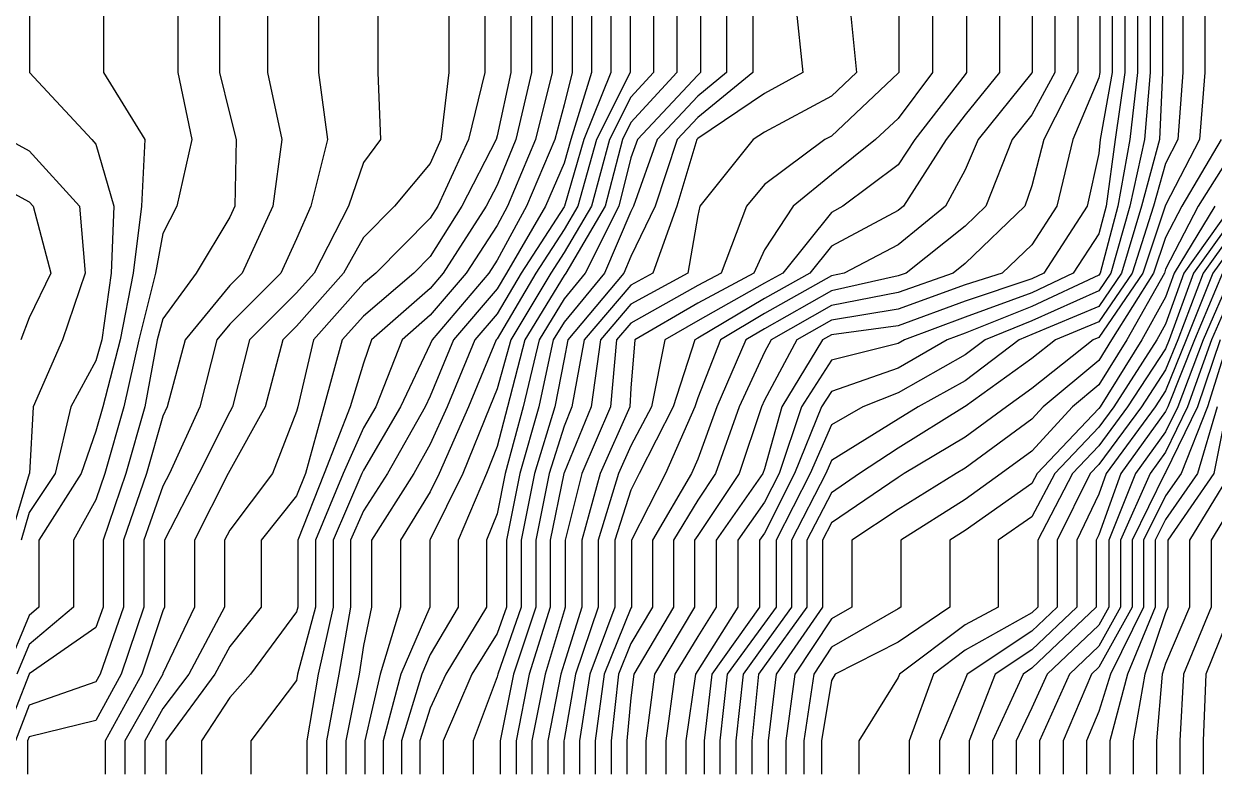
# Model space of a CAD drawing. Header units: metres. Extents: x 549046 to 549770, y 4180130 to 4180826.
# Drawn here: x 549366.7 to 549527.7, y 4180130 to 4180231.6 of the extents above; entities that cross this region are included whole.
import ezdxf

# ---------------------------------------------------------------- set-up
doc = ezdxf.new("R2010")
doc.units = ezdxf.units.M
doc.layers.add('CONTOURS', color=7, linetype='Continuous')
doc.layers.add('CONTOURS_INDEX', color=7, linetype='Continuous')

msp = doc.modelspace()

# ---------------------------------------------------------------- linework, layer by layer
at = {"layer": 'CONTOURS'}
for points in [[(549528.54, 4180270.17, 332), (549526.74, 4180261.12, 332), (549524.4, 4180252.08, 332), (549523.19, 4180243.04, 332), (549523.4, 4180234, 332), (549523.4, 4180224.96, 332), (549522.76, 4180215.92, 332), (549521.09, 4180212.67, 332), (549519.45, 4180206.88, 332), (549516.58, 4180197.83, 332), (549512.05, 4180191.22, 332), (549506.2, 4180188.79, 332), (549503.01, 4180186.26, 332), (549493.97, 4180179.79, 332), (549493.89, 4180179.75, 332), (549484.92, 4180174.16, 332), (549479.69, 4180170.71, 332), (549475.88, 4180168.1, 332), (549472.58, 4180161.67, 332), (549472.58, 4180152.63, 332), (549466.84, 4180144.68, 332), (549466.04, 4180143.58, 332), (549465.11, 4180134.54, 332), (549465.11, 4180130.02, 332)], [(549393.13, 4180234, 398), (549393.13, 4180224.96, 398), (549394.51, 4180219.27, 398), (549395.4, 4180215.92, 398), (549395.18, 4180206.88, 398), (549394.51, 4180205.42, 398), (549389.96, 4180197.83, 398), (549385.47, 4180191.63, 398), (549384.7, 4180188.79, 398), (549383.01, 4180179.75, 398), (549380.45, 4180170.71, 398), (549377.38, 4180161.67, 398), (549377.38, 4180152.63, 398), (549376.42, 4180149.89, 398), (549367.38, 4180143.62, 398), (549367.37, 4180143.58, 398), (549363.88, 4180134.54, 398)], [(549377.45, 4180234, 402), (549377.45, 4180224.96, 402), (549383.04, 4180215.92, 402), (549382.58, 4180206.88, 402), (549381.47, 4180197.83, 402), (549379.7, 4180188.79, 402), (549377.35, 4180179.75, 402), (549376.42, 4180176.46, 402), (549374.42, 4180170.71, 402), (549368.7, 4180161.67, 402), (549368.7, 4180152.63, 402), (549367.38, 4180151.51, 402), (549364.08, 4180143.58, 402)], [(549399.64, 4180234, 396), (549399.64, 4180224.96, 396), (549401.57, 4180215.92, 396), (549400.36, 4180206.88, 396), (549396.21, 4180197.83, 396), (549394.51, 4180196.13, 396), (549388.46, 4180188.79, 396), (549386.05, 4180179.75, 396), (549385.47, 4180178.45, 396), (549383.27, 4180170.71, 396), (549380.12, 4180161.67, 396), (549380.12, 4180152.63, 396), (549376.99, 4180143.58, 396), (549376.42, 4180142.53, 396), (549367.38, 4180139.36, 396), (549365.52, 4180134.54, 396)], [(549367.41, 4180234, 404), (549367.41, 4180224.96, 404), (549375.88, 4180215.92, 404), (549376.42, 4180215.26, 404), (549378.82, 4180206.88, 404), (549378.47, 4180197.83, 404), (549377.19, 4180188.79, 404), (549376.42, 4180185.96, 404), (549373, 4180179.75, 404), (549370.92, 4180170.71, 404), (549367.38, 4180165.42, 404), (549366.28, 4180161.67, 404)], [(549406.51, 4180234, 394), (549406.51, 4180224.96, 394), (549407.73, 4180215.92, 394), (549405.5, 4180206.88, 394), (549403.55, 4180202.47, 394), (549401.43, 4180197.83, 394), (549394.51, 4180190.91, 394), (549392.76, 4180188.79, 394), (549390.47, 4180179.75, 394), (549386.35, 4180170.71, 394), (549385.47, 4180168.99, 394), (549382.87, 4180161.67, 394), (549382.87, 4180152.63, 394), (549379.81, 4180143.58, 394), (549376.42, 4180137.31, 394), (549367.38, 4180135.1, 394), (549367.17, 4180134.54, 394), (549367.17, 4180130.02, 394)], [(549414.53, 4180234, 392), (549414.53, 4180224.96, 392), (549414.91, 4180215.92, 392), (549412.59, 4180212.78, 392), (549410.57, 4180206.88, 392), (549405.91, 4180197.83, 392), (549403.55, 4180195.16, 392), (549397.18, 4180188.79, 392), (549394.89, 4180179.75, 392), (549394.51, 4180179.06, 392), (549390.33, 4180170.71, 392), (549385.7, 4180161.67, 392), (549385.7, 4180152.63, 392), (549385.47, 4180152.14, 392), (549382.62, 4180143.58, 392), (549377.68, 4180134.54, 392), (549377.68, 4180130.02, 392)], [(549429.01, 4180234, 388), (549429.01, 4180224.96, 388), (549426.81, 4180215.92, 388), (549422.64, 4180206.88, 388), (549421.63, 4180205.28, 388), (549414.25, 4180197.83, 388), (549412.59, 4180196.42, 388), (549405.83, 4180188.79, 388), (549403.7, 4180179.75, 388), (549403.55, 4180179.08, 388), (549400.3, 4180170.71, 388), (549394.51, 4180163.05, 388), (549393.82, 4180161.67, 388), (549393.82, 4180152.63, 388), (549388.96, 4180143.58, 388), (549385.47, 4180138.9, 388), (549383.01, 4180134.54, 388), (549383.01, 4180130.02, 388)], [(549432.52, 4180234, 386), (549432.52, 4180224.96, 386), (549430.67, 4180216.39, 386), (549430.54, 4180215.92, 386), (549425.92, 4180206.88, 386), (549421.63, 4180200.06, 386), (549419.42, 4180197.83, 386), (549412.59, 4180192.02, 386), (549409.73, 4180188.79, 386), (549407.25, 4180179.75, 386), (549404.74, 4180170.71, 386), (549403.55, 4180167.68, 386), (549398.77, 4180161.67, 386), (549398.77, 4180152.63, 386), (549394.51, 4180147.28, 386), (549392.48, 4180143.58, 386), (549385.85, 4180134.54, 386), (549385.85, 4180130.02, 386)], [(549435.32, 4180234, 384), (549435.32, 4180224.96, 384), (549433.21, 4180215.92, 384), (549430.67, 4180209.75, 384), (549429.2, 4180206.88, 384), (549423.39, 4180197.83, 384), (549421.63, 4180195.75, 384), (549413.7, 4180188.79, 384), (549412.59, 4180185.66, 384), (549410.8, 4180179.75, 384), (549407.29, 4180170.71, 384), (549403.72, 4180161.67, 384), (549403.72, 4180152.63, 384), (549403.55, 4180152, 384), (549397.3, 4180143.58, 384), (549394.51, 4180140.42, 384), (549390.69, 4180134.54, 384), (549390.69, 4180130.02, 384)], [(549438.12, 4180234, 382), (549438.12, 4180224.96, 382), (549435.85, 4180215.92, 382), (549432.09, 4180206.88, 382), (549430.67, 4180204.28, 382), (549426.47, 4180197.83, 382), (549421.63, 4180192.12, 382), (549417.84, 4180188.79, 382), (549414.25, 4180179.75, 382), (549412.59, 4180176.91, 382), (549409.84, 4180170.71, 382), (549406.1, 4180161.67, 382), (549406.1, 4180152.63, 382), (549403.69, 4180143.58, 382), (549403.55, 4180142.71, 382), (549397.35, 4180134.54, 382), (549397.35, 4180130.02, 382)], [(549443.45, 4180234, 378), (549443.45, 4180224.96, 378), (549440.65, 4180215.92, 378), (549439.72, 4180212.71, 378), (549437.22, 4180206.88, 378), (549431.93, 4180197.83, 378), (549430.67, 4180195.7, 378), (549424.77, 4180188.79, 378), (549421.63, 4180181.18, 378), (549420.95, 4180179.75, 378), (549415.86, 4180170.71, 378), (549412.59, 4180165.66, 378), (549410.86, 4180161.67, 378), (549410.86, 4180152.63, 378), (549409.25, 4180143.58, 378), (549407.58, 4180134.54, 378), (549407.58, 4180130.02, 378)], [(549446.06, 4180234, 376), (549446.06, 4180224.96, 376), (549442.39, 4180215.92, 376), (549439.77, 4180206.88, 376), (549439.72, 4180206.79, 376), (549433.93, 4180197.83, 376), (549430.67, 4180192.32, 376), (549427.66, 4180188.79, 376), (549423.92, 4180179.75, 376), (549421.63, 4180174.67, 376), (549419.42, 4180170.71, 376), (549413.67, 4180161.67, 376), (549413.67, 4180152.63, 376), (549412.59, 4180147.44, 376), (549412.03, 4180143.58, 376), (549410.2, 4180134.54, 376), (549410.2, 4180130.02, 376)], [(549448.67, 4180234, 374), (549448.67, 4180224.96, 374), (549444.13, 4180215.92, 374), (549441.61, 4180206.88, 374), (549439.72, 4180203.71, 374), (549435.92, 4180197.83, 374), (549430.67, 4180188.94, 374), (549430.55, 4180188.79, 374), (549426.8, 4180179.75, 374), (549422.85, 4180170.71, 374), (549421.63, 4180168.25, 374), (549417.62, 4180161.67, 374), (549417.62, 4180152.63, 374), (549414.84, 4180143.58, 374), (549412.8, 4180134.54, 374), (549412.8, 4180130.02, 374)], [(549451.82, 4180234, 372), (549451.82, 4180224.96, 372), (549448.76, 4180221.64, 372), (549445.87, 4180215.92, 372), (549443.45, 4180206.88, 372), (549439.72, 4180200.62, 372), (549437.92, 4180197.83, 372), (549432.51, 4180188.79, 372), (549430.67, 4180182.17, 372), (549429.67, 4180179.75, 372), (549426.05, 4180170.71, 372), (549421.63, 4180161.78, 372), (549421.56, 4180161.67, 372), (549421.56, 4180152.63, 372), (549417.66, 4180143.58, 372), (549415.28, 4180134.54, 372), (549415.28, 4180130.02, 372)], [(549458.2, 4180234, 368), (549458.2, 4180224.96, 368), (549457.8, 4180224.63, 368), (549449.66, 4180215.92, 368), (549448.76, 4180213.41, 368), (549447.13, 4180206.88, 368), (549442.58, 4180197.83, 368), (549439.72, 4180194.36, 368), (549436.34, 4180188.79, 368), (549434.19, 4180179.75, 368), (549431.77, 4180170.71, 368), (549430.67, 4180165.26, 368), (549429.26, 4180161.67, 368), (549429.26, 4180152.63, 368), (549423.73, 4180143.58, 368), (549421.63, 4180138.96, 368), (549420.23, 4180134.54, 368), (549420.23, 4180130.02, 368)], [(549461.72, 4180234, 366), (549461.72, 4180224.96, 366), (549457.8, 4180221.77, 366), (549452.34, 4180215.92, 366), (549449.11, 4180206.88, 366), (549448.76, 4180206.15, 366), (549445.19, 4180197.83, 366), (549439.72, 4180191.2, 366), (549438.26, 4180188.79, 366), (549436.33, 4180179.75, 366), (549433.75, 4180170.71, 366), (549431.93, 4180161.67, 366), (549431.93, 4180152.63, 366), (549430.67, 4180149.04, 366), (549427.26, 4180143.58, 366), (549423.39, 4180134.54, 366), (549423.39, 4180130.02, 366)], [(549465.24, 4180234, 364), (549465.24, 4180224.96, 364), (549457.8, 4180218.9, 364), (549455.01, 4180215.92, 364), (549452.05, 4180206.88, 364), (549448.76, 4180200.06, 364), (549447.8, 4180197.83, 364), (549440.24, 4180188.79, 364), (549439.72, 4180186.17, 364), (549438.46, 4180179.75, 364), (549435.73, 4180170.71, 364), (549433.91, 4180161.67, 364), (549433.91, 4180152.63, 364), (549430.75, 4180143.58, 364), (549430.67, 4180143.2, 364), (549427.44, 4180134.54, 364), (549427.44, 4180130.02, 364)], [(549471.07, 4180234, 362), (549472.02, 4180224.96, 362), (549466.84, 4180222.12, 362), (549457.8, 4180216.03, 362), (549457.69, 4180215.92, 362), (549454.99, 4180206.88, 362), (549451.75, 4180197.83, 362), (549448.76, 4180196.2, 362), (549442.44, 4180188.79, 362), (549440.79, 4180179.75, 362), (549439.72, 4180177.13, 362), (549437.71, 4180170.71, 362), (549435.89, 4180161.67, 362), (549435.89, 4180152.63, 362), (549432.89, 4180143.58, 362), (549431.1, 4180134.54, 362), (549431.1, 4180130.02, 362)], [(549484.99, 4180234, 358), (549484.99, 4180224.96, 358), (549484.92, 4180224.88, 358), (549475.88, 4180216.38, 358), (549475.01, 4180215.92, 358), (549466.84, 4180209.81, 358), (549464.4, 4180206.88, 358), (549460.97, 4180197.83, 358), (549457.8, 4180196.14, 358), (549448.76, 4180191.04, 358), (549446.84, 4180188.79, 358), (549446.02, 4180179.75, 358), (549442.15, 4180170.71, 358), (549439.87, 4180161.67, 358), (549439.87, 4180152.63, 358), (549439.72, 4180152.14, 358), (549437.16, 4180143.58, 358), (549435.39, 4180134.54, 358), (549435.39, 4180130.02, 358)], [(549489.58, 4180234, 356), (549489.58, 4180224.96, 356), (549484.92, 4180218.77, 356), (549481.87, 4180215.92, 356), (549475.88, 4180211.14, 356), (549470.72, 4180206.88, 356), (549466.84, 4180200.96, 356), (549465.4, 4180197.83, 356), (549457.8, 4180193.76, 356), (549449.29, 4180188.79, 356), (549448.76, 4180182.24, 356), (549448.63, 4180179.75, 356), (549444.62, 4180170.71, 356), (549442.11, 4180161.67, 356), (549442.11, 4180152.63, 356), (549439.72, 4180145, 356), (549439.29, 4180143.58, 356), (549437.54, 4180134.54, 356), (549437.54, 4180130.02, 356)], [(549494.17, 4180234, 354), (549494.17, 4180224.96, 354), (549493.97, 4180224.71, 354), (549487.17, 4180215.92, 354), (549484.92, 4180212.48, 354), (549477.45, 4180206.88, 354), (549475.88, 4180206.04, 354), (549469.31, 4180197.83, 354), (549466.84, 4180196.45, 354), (549457.8, 4180191.38, 354), (549453.36, 4180188.79, 354), (549451.54, 4180179.75, 354), (549448.76, 4180174.46, 354), (549447.09, 4180170.71, 354), (549444.34, 4180161.67, 354), (549444.34, 4180152.63, 354), (549441.27, 4180143.58, 354), (549439.72, 4180134.71, 354), (549439.68, 4180134.54, 354), (549439.68, 4180130.02, 354)], [(549498.6, 4180234, 352), (549498.6, 4180224.96, 352), (549493.97, 4180219.25, 352), (549491.4, 4180215.92, 352), (549485.66, 4180206.88, 352), (549484.92, 4180206.28, 352), (549475.88, 4180201.49, 352), (549472.96, 4180197.83, 352), (549466.84, 4180194.4, 352), (549457.8, 4180189.01, 352), (549457.43, 4180188.79, 352), (549454.47, 4180179.75, 352), (549449.9, 4180170.71, 352), (549448.76, 4180168.44, 352), (549446.58, 4180161.67, 352), (549446.58, 4180152.63, 352), (549443.21, 4180143.58, 352), (549441.82, 4180134.54, 352), (549441.82, 4180130.02, 352)], [(549506.12, 4180234, 348), (549506.12, 4180224.96, 348), (549503.01, 4180219.25, 348), (549500.32, 4180215.92, 348), (549496.77, 4180206.88, 348), (549493.97, 4180204.19, 348), (549486, 4180197.83, 348), (549484.92, 4180197.45, 348), (549475.88, 4180195.45, 348), (549466.84, 4180190.31, 348), (549464.31, 4180188.79, 348), (549460.4, 4180179.75, 348), (549457.8, 4180172.67, 348), (549456.95, 4180170.71, 348), (549451.69, 4180161.67, 348), (549451.69, 4180152.63, 348), (549448.76, 4180147.7, 348), (549447.09, 4180143.58, 348), (549446.08, 4180134.54, 348), (549446.08, 4180130.02, 348)], [(549509.2, 4180234, 346), (549509.2, 4180224.96, 346), (549504.62, 4180215.92, 346), (549503.01, 4180209.63, 346), (549502.06, 4180206.88, 346), (549493.97, 4180199.13, 346), (549492.34, 4180197.83, 346), (549484.92, 4180195.21, 346), (549475.88, 4180193.46, 346), (549467.74, 4180188.79, 346), (549466.84, 4180187.12, 346), (549463.41, 4180179.75, 346), (549460.23, 4180170.71, 346), (549457.8, 4180167.1, 346), (549454.54, 4180161.67, 346), (549454.54, 4180152.63, 346), (549449.15, 4180143.58, 346), (549448.76, 4180140.34, 346), (549448.22, 4180134.54, 346), (549448.22, 4180130.02, 346)], [(549512.18, 4180234, 344), (549512.18, 4180224.96, 344), (549512.05, 4180224.25, 344), (549508.53, 4180215.92, 344), (549506.37, 4180206.88, 344), (549503.01, 4180201.65, 344), (549498.97, 4180197.83, 344), (549493.97, 4180196.22, 344), (549484.92, 4180192.96, 344), (549475.88, 4180191.46, 344), (549471.22, 4180188.79, 344), (549466.84, 4180180.65, 344), (549466.42, 4180179.75, 344), (549463.43, 4180170.71, 344), (549457.8, 4180162.34, 344), (549457.39, 4180161.67, 344), (549457.39, 4180152.63, 344), (549451.94, 4180143.58, 344), (549450.77, 4180134.54, 344), (549450.77, 4180130.02, 344)], [(549513.88, 4180234, 342), (549513.88, 4180224.96, 342), (549512.25, 4180215.92, 342), (549512.05, 4180214.02, 342), (549510.46, 4180206.88, 342), (549504.61, 4180197.83, 342), (549503.01, 4180197.07, 342), (549493.97, 4180194.04, 342), (549484.92, 4180190.71, 342), (549475.88, 4180189.47, 342), (549474.69, 4180188.79, 342), (549469.16, 4180179.75, 342), (549466.84, 4180171.35, 342), (549466.63, 4180170.71, 342), (549460.3, 4180161.67, 342), (549460.3, 4180152.63, 342), (549457.8, 4180148.67, 342), (549454.73, 4180143.58, 342), (549453.48, 4180134.54, 342), (549453.48, 4180130.02, 342)], [(549517.29, 4180234, 338), (549517.29, 4180224.96, 338), (549516.25, 4180215.92, 338), (549514.63, 4180206.88, 338), (549512.24, 4180197.83, 338), (549512.05, 4180197.55, 338), (549503.01, 4180193.29, 338), (549493.97, 4180189.69, 338), (549491.56, 4180188.79, 338), (549484.92, 4180184.98, 338), (549475.88, 4180181.83, 338), (549474.55, 4180179.75, 338), (549470.91, 4180170.71, 338), (549466.84, 4180162.66, 338), (549466.14, 4180161.67, 338), (549466.14, 4180152.63, 338), (549459.7, 4180143.58, 338), (549458.66, 4180134.54, 338), (549458.66, 4180130.02, 338)], [(549518.99, 4180234, 336), (549518.99, 4180224.96, 336), (549518.24, 4180215.92, 336), (549516.24, 4180206.88, 336), (549513.69, 4180197.83, 336), (549512.05, 4180195.44, 336), (549503.01, 4180191.39, 336), (549496.67, 4180188.79, 336), (549493.97, 4180186.75, 336), (549484.92, 4180181.65, 336), (549480.13, 4180179.75, 336), (549475.88, 4180177.3, 336), (549473.02, 4180170.71, 336), (549468.42, 4180161.67, 336), (549468.42, 4180152.63, 336), (549466.84, 4180150.44, 336), (549461.81, 4180143.58, 336), (549460.81, 4180134.54, 336), (549460.81, 4180130.02, 336)], [(549520.69, 4180234, 334), (549520.69, 4180224.96, 334), (549520.24, 4180215.92, 334), (549517.84, 4180206.88, 334), (549515.13, 4180197.83, 334), (549512.05, 4180193.33, 334), (549503.01, 4180189.5, 334), (549501.29, 4180188.79, 334), (549493.97, 4180183.27, 334), (549487.62, 4180179.75, 334), (549484.92, 4180178.07, 334), (549475.88, 4180172.45, 334), (549475.13, 4180170.71, 334), (549470.5, 4180161.67, 334), (549470.5, 4180152.63, 334), (549466.84, 4180147.56, 334), (549463.93, 4180143.58, 334), (549462.96, 4180134.54, 334), (549462.96, 4180130.02, 334)], [(549364.58, 4180215.92, 406), (549367.38, 4180214.38, 406), (549374.17, 4180206.88, 406), (549374.95, 4180197.83, 406), (549371.89, 4180188.79, 406), (549367.91, 4180179.75, 406), (549367.41, 4180170.71, 406), (549367.38, 4180170.66, 406), (549364.74, 4180161.67, 406)], [(549528.6, 4180215.92, 328), (549523.27, 4180206.88, 328), (549521.09, 4180202.67, 328), (549519.47, 4180197.83, 328), (549513.79, 4180188.79, 328), (549512.05, 4180186, 328), (549504.55, 4180179.75, 328), (549503.01, 4180178.06, 328), (549493.97, 4180171.42, 328), (549492.77, 4180170.71, 328), (549484.92, 4180165.82, 328), (549478.63, 4180161.67, 328), (549478.63, 4180152.63, 328), (549475.88, 4180151.03, 328), (549470.96, 4180143.58, 328), (549469.73, 4180134.54, 328), (549469.73, 4180130.02, 328)], [(549530.13, 4180214.22, 326), (549525.51, 4180206.88, 326), (549521.09, 4180198.35, 326), (549520.92, 4180197.83, 326), (549515.83, 4180188.79, 326), (549512.05, 4180182.72, 326), (549508.48, 4180179.75, 326), (549503.01, 4180173.75, 326), (549498.85, 4180170.71, 326), (549493.97, 4180167.21, 326), (549485.26, 4180161.67, 326), (549485.26, 4180152.63, 326), (549484.92, 4180152.4, 326), (549475.88, 4180147.19, 326), (549473.5, 4180143.58, 326), (549472.14, 4180134.54, 326), (549472.14, 4180130.02, 326)], [(549358.34, 4180212.39, 408), (549367.38, 4180207.48, 408), (549367.93, 4180206.88, 408), (549370.32, 4180197.83, 408), (549367.38, 4180191.76, 408), (549366.25, 4180188.79, 408)], [(549527.75, 4180206.88, 324), (549522.24, 4180197.83, 324), (549521.09, 4180194.59, 324), (549517.87, 4180188.79, 324), (549512.22, 4180179.75, 324), (549512.05, 4180179.52, 324), (549503.71, 4180170.71, 324), (549503.01, 4180169.37, 324), (549493.97, 4180162.99, 324), (549491.89, 4180161.67, 324), (549491.89, 4180152.63, 324), (549484.92, 4180147.91, 324), (549476.41, 4180143.58, 324), (549475.88, 4180142.7, 324), (549474.55, 4180134.54, 324), (549474.55, 4180130.02, 324)], [(549529.98, 4180206.88, 322), (549523.55, 4180197.83, 322), (549521.09, 4180190.91, 322), (549519.92, 4180188.79, 322), (549514.08, 4180179.75, 322), (549512.05, 4180176.99, 322), (549506.1, 4180170.71, 322), (549503.01, 4180164.84, 322), (549498.44, 4180161.67, 322), (549498.44, 4180152.63, 322), (549493.97, 4180150.25, 322), (549485.09, 4180143.58, 322), (549484.92, 4180143.11, 322), (549479.58, 4180134.54, 322), (549479.58, 4180130.02, 322)], [(549530.13, 4180203.35, 318), (549526.17, 4180197.83, 318), (549522.72, 4180188.79, 318), (549521.09, 4180184.75, 318), (549517.81, 4180179.75, 318), (549512.05, 4180171.94, 318), (549510.88, 4180170.71, 318), (549506.43, 4180161.67, 318), (549506.43, 4180152.63, 318), (549503.01, 4180149.37, 318), (549494.23, 4180143.58, 318), (549493.97, 4180142.88, 318), (549490.52, 4180134.54, 318), (549490.52, 4180130.02, 318)], [(549530.13, 4180201.53, 316), (549527.47, 4180197.83, 316), (549523.87, 4180188.79, 316), (549521.09, 4180181.91, 316), (549519.67, 4180179.75, 316), (549513.06, 4180170.71, 316), (549512.05, 4180167.91, 316), (549509.06, 4180161.67, 316), (549509.06, 4180152.63, 316), (549503.01, 4180146.87, 316), (549498.03, 4180143.58, 316), (549494.5, 4180134.54, 316), (549494.5, 4180130.02, 316)], [(549528.78, 4180197.83, 314), (549525.01, 4180188.79, 314), (549521.41, 4180179.75, 314), (549521.09, 4180179.1, 314), (549515.04, 4180170.71, 314), (549512.05, 4180162.41, 314), (549511.69, 4180161.67, 314), (549511.69, 4180152.63, 314), (549503.01, 4180144.36, 314), (549501.83, 4180143.58, 314), (549497.68, 4180134.54, 314), (549497.68, 4180130.02, 314)], [(549530.09, 4180197.83, 312), (549526.16, 4180188.79, 312), (549522.74, 4180179.75, 312), (549521.09, 4180176.35, 312), (549517.02, 4180170.71, 312), (549513.41, 4180161.67, 312), (549513.41, 4180152.63, 312), (549512.05, 4180150.18, 312), (549505.08, 4180143.58, 312), (549503.01, 4180139, 312), (549500.87, 4180134.54, 312), (549500.87, 4180130.02, 312)], [(549528.45, 4180188.79, 308), (549525.4, 4180179.75, 308), (549521.09, 4180170.85, 308), (549520.99, 4180170.71, 308), (549516.55, 4180161.67, 308), (549516.55, 4180152.63, 308), (549512.05, 4180144.5, 308), (549511.08, 4180143.58, 308), (549507.22, 4180134.54, 308), (549507.22, 4180130.02, 308)], [(549529.6, 4180188.79, 306), (549526.74, 4180179.75, 306), (549523.19, 4180170.71, 306), (549521.09, 4180167.69, 306), (549518.12, 4180161.67, 306), (549518.12, 4180152.63, 306), (549513.62, 4180143.58, 306), (549512.05, 4180138.49, 306), (549510.39, 4180134.54, 306), (549510.39, 4180130.02, 306)], [(549528.07, 4180179.75, 304), (549525.41, 4180170.71, 304), (549521.09, 4180164.5, 304), (549519.69, 4180161.67, 304), (549519.69, 4180152.63, 304), (549515.95, 4180143.58, 304), (549513.55, 4180134.54, 304), (549513.55, 4180130.02, 304)], [(549529.4, 4180179.75, 302), (549527.62, 4180170.71, 302), (549521.41, 4180161.67, 302), (549521.41, 4180152.63, 302), (549521.09, 4180151.87, 302), (549518.28, 4180143.58, 302), (549516.7, 4180134.54, 302), (549516.7, 4180130.02, 302)], [(549530.13, 4180166.46, 298), (549527.26, 4180161.67, 298), (549527.26, 4180152.63, 298), (549523.49, 4180143.58, 298), (549523.01, 4180134.54, 298), (549523.01, 4180130.02, 298)], [(549530.13, 4180152.47, 296), (549526.53, 4180143.58, 296), (549526.18, 4180134.54, 296), (549526.18, 4180130.02, 296)]]:
    msp.add_polyline3d(points, dxfattribs=at)
at = {"layer": 'CONTOURS_INDEX'}
for points in [[(549527.72, 4180252.08, 330), (549525.82, 4180243.04, 330), (549526.41, 4180234, 330), (549526.41, 4180224.96, 330), (549525.68, 4180215.92, 330), (549521.09, 4180207.01, 330), (549521.05, 4180206.88, 330), (549518.02, 4180197.83, 330), (549512.05, 4180189.11, 330), (549511.29, 4180188.79, 330), (549503.01, 4180182.21, 330), (549499.56, 4180179.75, 330), (549493.97, 4180175.61, 330), (549485.75, 4180170.71, 330), (549484.92, 4180170.19, 330), (549475.88, 4180164.04, 330), (549474.66, 4180161.67, 330), (549474.66, 4180152.63, 330), (549468.42, 4180143.58, 330), (549467.32, 4180134.54, 330), (549467.32, 4180130.02, 330)], [(549387.47, 4180234, 400), (549387.47, 4180224.96, 400), (549389.38, 4180215.92, 400), (549387.37, 4180206.88, 400), (549385.47, 4180203.17, 400), (549384.47, 4180197.83, 400), (549382.2, 4180188.79, 400), (549380.18, 4180179.75, 400), (549377.63, 4180170.71, 400), (549376.42, 4180167.13, 400), (549373.37, 4180161.67, 400), (549373.37, 4180152.63, 400), (549367.38, 4180147.57, 400), (549365.72, 4180143.58, 400)], [(549424.16, 4180234, 390), (549424.16, 4180224.96, 390), (549423.08, 4180215.92, 390), (549421.63, 4180212.68, 390), (549416.79, 4180206.88, 390), (549412.59, 4180202.63, 390), (549409.89, 4180197.83, 390), (549403.55, 4180190.66, 390), (549401.68, 4180188.79, 390), (549399.31, 4180179.75, 390), (549394.51, 4180171.12, 390), (549394.3, 4180170.71, 390), (549389.76, 4180161.67, 390), (549389.76, 4180152.63, 390), (549385.47, 4180143.66, 390), (549385.44, 4180143.58, 390), (549380.34, 4180134.54, 390), (549380.34, 4180130.02, 390)], [(549440.84, 4180234, 380), (549440.84, 4180224.96, 380), (549439.72, 4180220.61, 380), (549438.49, 4180215.92, 380), (549434.65, 4180206.88, 380), (549430.67, 4180199.57, 380), (549429.54, 4180197.83, 380), (549421.88, 4180188.79, 380), (549421.63, 4180188.2, 380), (549417.6, 4180179.75, 380), (549412.59, 4180171.17, 380), (549412.39, 4180170.71, 380), (549408.48, 4180161.67, 380), (549408.48, 4180152.63, 380), (549406.47, 4180143.58, 380), (549404.96, 4180134.54, 380), (549404.96, 4180130.02, 380)], [(549454.99, 4180234, 370), (549454.99, 4180224.96, 370), (549448.76, 4180218.2, 370), (549447.61, 4180215.92, 370), (549445.29, 4180206.88, 370), (549439.97, 4180197.83, 370), (549439.72, 4180197.52, 370), (549434.43, 4180188.79, 370), (549432.06, 4180179.75, 370), (549430.67, 4180174.38, 370), (549429.25, 4180170.71, 370), (549425.41, 4180161.67, 370), (549425.41, 4180152.63, 370), (549421.63, 4180146.23, 370), (549420.48, 4180143.58, 370), (549417.76, 4180134.54, 370), (549417.76, 4180130.02, 370)], [(549478.39, 4180234, 360), (549479.28, 4180224.96, 360), (549475.88, 4180221.77, 360), (549466.84, 4180216.92, 360), (549465.32, 4180215.92, 360), (549458.09, 4180206.88, 360), (549457.8, 4180205.63, 360), (549456.46, 4180197.83, 360), (549448.76, 4180193.62, 360), (549444.64, 4180188.79, 360), (549443.41, 4180179.75, 360), (549439.72, 4180170.8, 360), (549439.69, 4180170.71, 360), (549437.87, 4180161.67, 360), (549437.87, 4180152.63, 360), (549435.02, 4180143.58, 360), (549433.25, 4180134.54, 360), (549433.25, 4180130.02, 360)], [(549503.03, 4180234, 350), (549503.03, 4180224.96, 350), (549503.01, 4180224.91, 350), (549495.75, 4180215.92, 350), (549493.97, 4180211.8, 350), (549491.32, 4180206.88, 350), (549484.92, 4180201.66, 350), (549477.63, 4180197.83, 350), (549475.88, 4180197.44, 350), (549466.84, 4180192.36, 350), (549460.9, 4180188.79, 350), (549457.8, 4180180.93, 350), (549457.4, 4180179.75, 350), (549453.43, 4180170.71, 350), (549448.83, 4180161.67, 350), (549448.83, 4180152.63, 350), (549448.76, 4180152.5, 350), (549445.15, 4180143.58, 350), (549443.95, 4180134.54, 350), (549443.95, 4180130.02, 350)], [(549515.58, 4180234, 340), (549515.58, 4180224.96, 340), (549514.25, 4180215.92, 340), (549513.03, 4180206.88, 340), (549512.05, 4180203.13, 340), (549508.59, 4180197.83, 340), (549503.01, 4180195.18, 340), (549493.97, 4180191.87, 340), (549485.76, 4180188.79, 340), (549484.92, 4180188.31, 340), (549475.88, 4180186.03, 340), (549471.85, 4180179.75, 340), (549468.81, 4180170.71, 340), (549466.84, 4180166.82, 340), (549463.22, 4180161.67, 340), (549463.22, 4180152.63, 340), (549457.8, 4180144.05, 340), (549457.52, 4180143.58, 340), (549456.18, 4180134.54, 340), (549456.18, 4180130.02, 340)], [(549530.13, 4180205.17, 320), (549524.86, 4180197.83, 320), (549521.58, 4180188.79, 320), (549521.09, 4180187.58, 320), (549515.95, 4180179.75, 320), (549512.05, 4180174.47, 320), (549508.49, 4180170.71, 320), (549503.79, 4180161.67, 320), (549503.79, 4180152.63, 320), (549503.01, 4180151.88, 320), (549493.97, 4180146.8, 320), (549489.69, 4180143.58, 320), (549486.39, 4180134.54, 320), (549486.39, 4180130.02, 320)], [(549530.13, 4180195.29, 310), (549527.31, 4180188.79, 310), (549524.07, 4180179.75, 310), (549521.09, 4180173.6, 310), (549519.01, 4180170.71, 310), (549514.98, 4180161.67, 310), (549514.98, 4180152.63, 310), (549512.05, 4180147.34, 310), (549508.08, 4180143.58, 310), (549504.05, 4180134.54, 310), (549504.05, 4180130.02, 310)], [(549529.84, 4180170.71, 300), (549524.34, 4180161.67, 300), (549524.34, 4180152.63, 300), (549521.09, 4180145.01, 300), (549520.61, 4180143.58, 300), (549519.85, 4180134.54, 300), (549519.85, 4180130.02, 300)]]:
    msp.add_polyline3d(points, dxfattribs=at)

doc.saveas('drawing.dxf')
